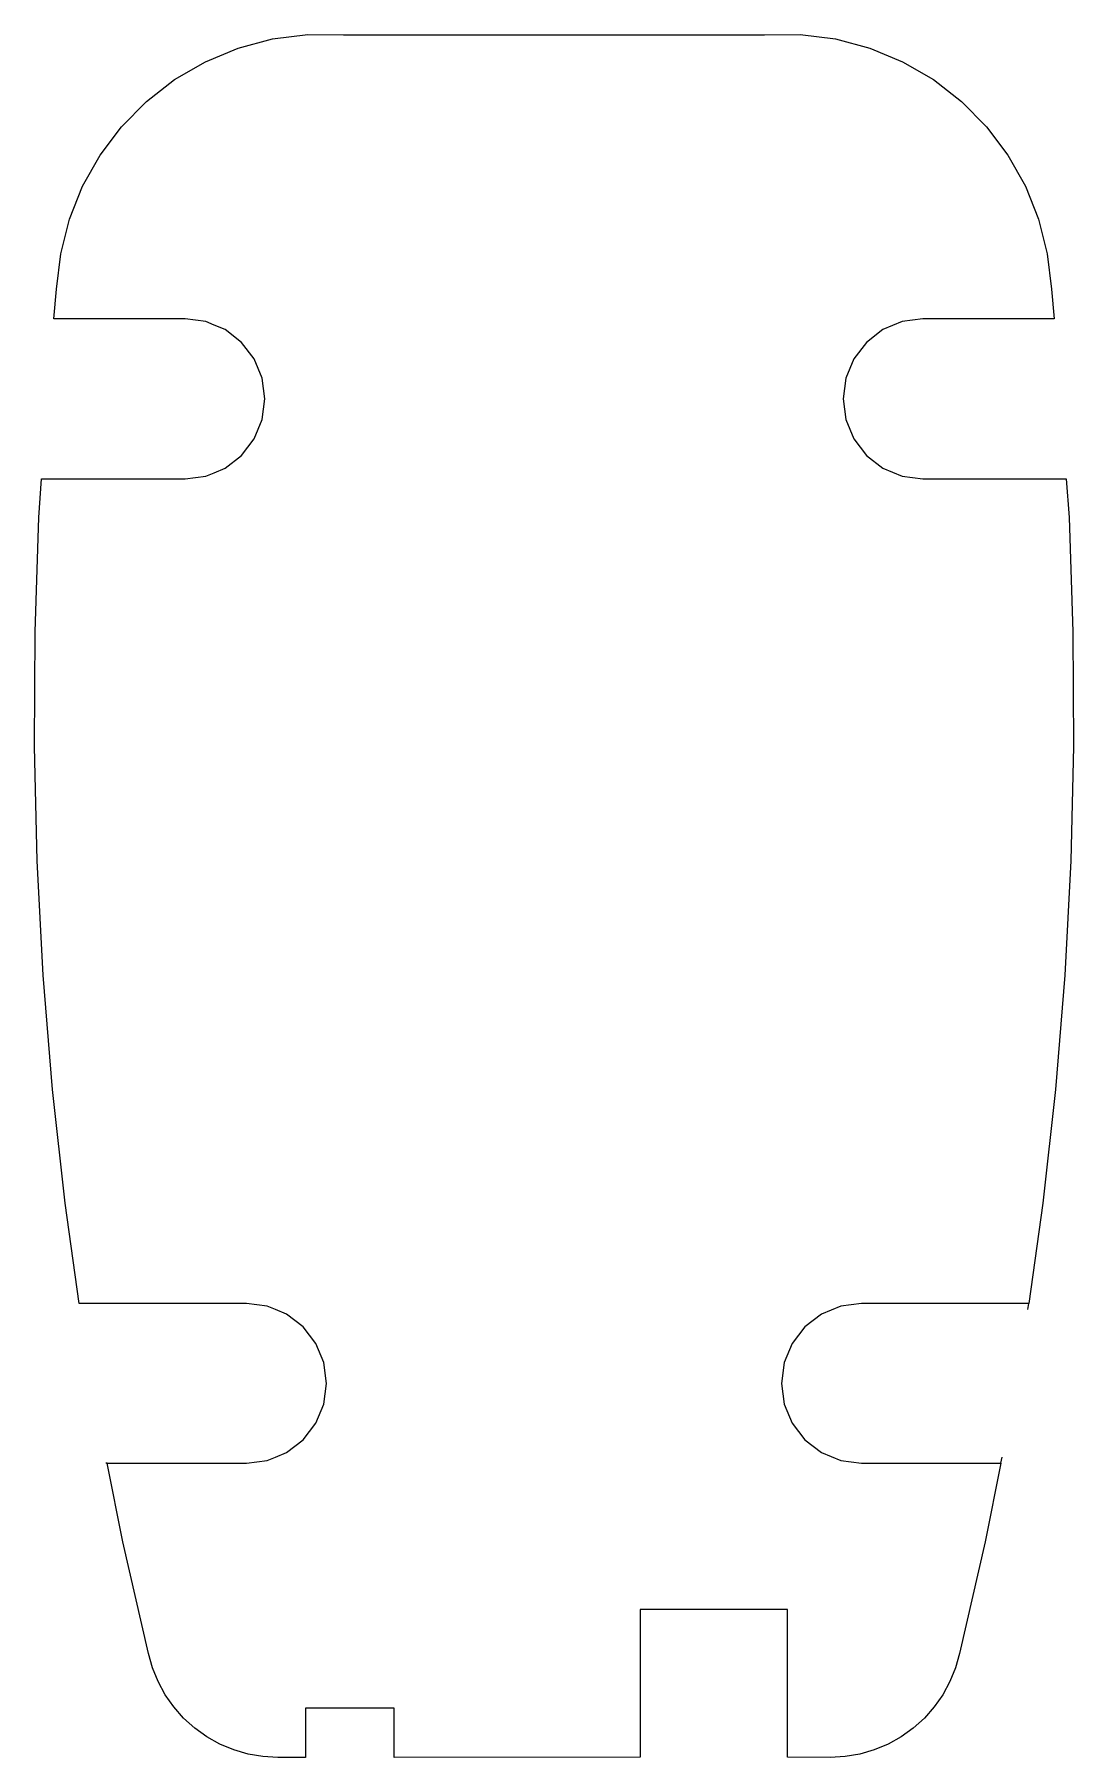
# Model space of a CAD drawing. Extents: x -21.1 to 21.1, y -35 to 35.
import ezdxf

# ---------------------------------------------------------------- set-up
doc = ezdxf.new("R2010")
doc.units = 0
doc.layers.add('COMPONENT#1', color=7, linetype='CONTINUOUS')

msp = doc.modelspace()

# ---------------------------------------------------------------- linework, layer by layer
at = {"layer": 'COMPONENT#1'}
for p, q in [((-11.438, 34.825), (-10.003, 35.008)), ((-10.003, 35.008), (-8.557, 35)), ((8.557, 35), (10.003, 35.008)), ((10.003, 35.008), (11.438, 34.825)), ((-14.172, 33.9), (-12.836, 34.453)), ((-12.836, 34.453), (-11.438, 34.825)), ((-8.557, 35), (0, 35)), ((0, 35), (8.557, 35)), ((11.438, 34.825), (12.836, 34.453)), ((12.836, 34.453), (14.172, 33.9)), ((-15.423, 33.174), (-14.172, 33.9)), ((14.172, 33.9), (15.423, 33.174)), ((-16.566, 32.288), (-15.423, 33.174)), ((15.423, 33.174), (16.566, 32.288)), ((-17.583, 31.259), (-16.566, 32.288)), ((16.566, 32.288), (17.583, 31.259)), ((-18.454, 30.104), (-17.583, 31.259)), ((17.583, 31.259), (18.454, 30.104)), ((-19.164, 28.844), (-18.454, 30.104)), ((18.454, 30.104), (19.164, 28.844)), ((-19.701, 27.501), (-19.164, 28.844)), ((19.164, 28.844), (19.701, 27.501)), ((-20.055, 26.099), (-19.701, 27.501)), ((19.701, 27.501), (20.055, 26.099)), ((-20.22, 24.662), (-20.055, 26.099)), ((20.055, 26.099), (20.22, 24.662)), ((-20.332, 23.45), (-20.22, 24.662)), ((20.22, 24.662), (20.332, 23.45)), ((-15, 23.45), (-20.332, 23.45)), ((-14.159, 23.339), (-15, 23.45)), ((-13.823, 23.2), (-14.159, 23.339)), ((-13.375, 23.015), (-13.823, 23.2)), ((14.159, 23.339), (13.375, 23.015)), ((15, 23.45), (14.159, 23.339)), ((20.332, 23.45), (15, 23.45)), ((-12.702, 22.498), (-13.375, 23.015)), ((-12.185, 21.825), (-12.702, 22.498)), ((12.702, 22.498), (12.185, 21.825)), ((13.375, 23.015), (12.702, 22.498)), ((-11.861, 21.041), (-12.185, 21.825)), ((12.185, 21.825), (11.861, 21.041)), ((-11.75, 20.2), (-11.861, 21.041)), ((11.861, 21.041), (11.75, 20.2)), ((-11.861, 19.359), (-11.75, 20.2)), ((11.75, 20.2), (11.861, 19.359)), ((-12.185, 18.575), (-11.861, 19.359)), ((11.861, 19.359), (12.185, 18.575)), ((-12.702, 17.902), (-12.185, 18.575)), ((12.185, 18.575), (12.702, 17.902)), ((-13.375, 17.385), (-12.702, 17.902)), ((12.702, 17.902), (13.375, 17.385)), ((-20.941, 15.385), (-20.842, 16.95)), ((-20.842, 16.95), (-15, 16.95)), ((-15, 16.95), (-14.159, 17.061)), ((-14.159, 17.061), (-13.823, 17.2)), ((-13.823, 17.2), (-13.375, 17.385)), ((13.375, 17.385), (14.159, 17.061)), ((14.159, 17.061), (15, 16.95)), ((15, 16.95), (20.826, 16.95)), ((20.826, 16.95), (20.941, 15.385)), ((-21.099, 10.734), (-20.941, 15.385)), ((20.941, 15.385), (21.099, 10.734)), ((-21.123, 6.081), (-21.099, 10.734)), ((21.099, 10.734), (21.123, 6.081)), ((-21.012, 1.429), (-21.123, 6.081)), ((21.123, 6.081), (21.013, 1.429)), ((-20.767, -3.217), (-21.012, 1.429)), ((21.013, 1.429), (20.767, -3.217)), ((-20.388, -7.855), (-20.767, -3.217)), ((20.767, -3.217), (20.388, -7.855)), ((-19.874, -12.48), (-20.388, -7.855)), ((20.388, -7.855), (19.874, -12.48)), ((-19.302, -16.55), (-19.874, -12.48)), ((19.874, -12.48), (19.303, -16.55)), ((-12.5, -16.55), (-19.302, -16.55)), ((-11.659, -16.661), (-12.5, -16.55)), ((-11.323, -16.8), (-11.659, -16.661)), ((-10.875, -16.985), (-11.323, -16.8)), ((11.659, -16.661), (10.875, -16.985)), ((12.5, -16.55), (11.659, -16.661)), ((19.303, -16.55), (12.5, -16.55)), ((19.267, -16.8), (19.303, -16.55)), ((-10.202, -17.502), (-10.875, -16.985)), ((-9.685, -18.175), (-10.202, -17.502)), ((10.202, -17.502), (9.685, -18.175)), ((10.875, -16.985), (10.202, -17.502)), ((-9.361, -18.959), (-9.685, -18.175)), ((9.685, -18.175), (9.361, -18.959)), ((-9.25, -19.8), (-9.361, -18.959)), ((9.361, -18.959), (9.25, -19.8)), ((-9.361, -20.641), (-9.25, -19.8)), ((9.25, -19.8), (9.361, -20.641)), ((-9.685, -21.425), (-9.361, -20.641)), ((9.361, -20.641), (9.685, -21.425)), ((-10.202, -22.098), (-9.685, -21.425)), ((9.685, -21.425), (10.202, -22.098)), ((-10.875, -22.615), (-10.202, -22.098)), ((10.202, -22.098), (10.875, -22.615)), ((-18.171, -23.05), (-18.221, -23.05)), ((-17.534, -26.238), (-18.171, -23.05)), ((-18.171, -23.05), (-12.5, -23.05)), ((-12.5, -23.05), (-11.659, -22.939)), ((-11.659, -22.939), (-11.323, -22.8)), ((-11.323, -22.8), (-10.875, -22.615)), ((10.875, -22.615), (11.659, -22.939)), ((11.659, -22.939), (12.5, -23.05)), ((12.5, -23.05), (18.172, -23.05)), ((18.172, -23.05), (17.534, -26.237)), ((18.172, -23.05), (18.222, -22.8)), ((-16.49, -30.772), (-17.534, -26.238)), ((17.534, -26.237), (16.49, -30.772)), ((9.5, -28.994), (3.5, -28.994)), ((3.5, -28.994), (3.5, -34.994)), ((9.5, -34.989), (9.5, -28.994)), ((-16.326, -31.357), (-16.49, -30.772)), ((16.49, -30.772), (16.326, -31.357)), ((-16.098, -31.92), (-16.326, -31.357)), ((16.326, -31.357), (16.098, -31.919)), ((-15.808, -32.453), (-16.098, -31.92)), ((16.098, -31.919), (15.808, -32.453)), ((-15.459, -32.95), (-15.808, -32.453)), ((15.808, -32.453), (15.46, -32.95)), ((-15.057, -33.405), (-15.459, -32.95)), ((-14.606, -33.812), (-15.057, -33.405)), ((-6.5, -33), (-10.1, -33)), ((-10.1, -33), (-10.1, -35.005)), ((-6.5, -35), (-6.5, -33)), ((15.057, -33.405), (14.606, -33.812)), ((15.46, -32.95), (15.057, -33.405)), ((-14.112, -34.165), (-14.606, -33.812)), ((-13.582, -34.461), (-14.112, -34.165)), ((14.112, -34.165), (13.582, -34.46)), ((14.606, -33.812), (14.112, -34.165)), ((-13.021, -34.694), (-13.582, -34.461)), ((-12.438, -34.863), (-13.021, -34.694)), ((-11.839, -34.966), (-12.438, -34.863)), ((-11.233, -35), (-11.839, -34.966)), ((-10.1, -35.005), (-11.233, -35)), ((3.5, -34.994), (-6.5, -35)), ((11.233, -35), (9.5, -34.989)), ((11.84, -34.966), (11.233, -35)), ((12.438, -34.863), (11.84, -34.966)), ((13.021, -34.694), (12.438, -34.863)), ((13.582, -34.46), (13.021, -34.694))]:
    msp.add_line(p, q, dxfattribs=at)

doc.saveas('drawing.dxf')
